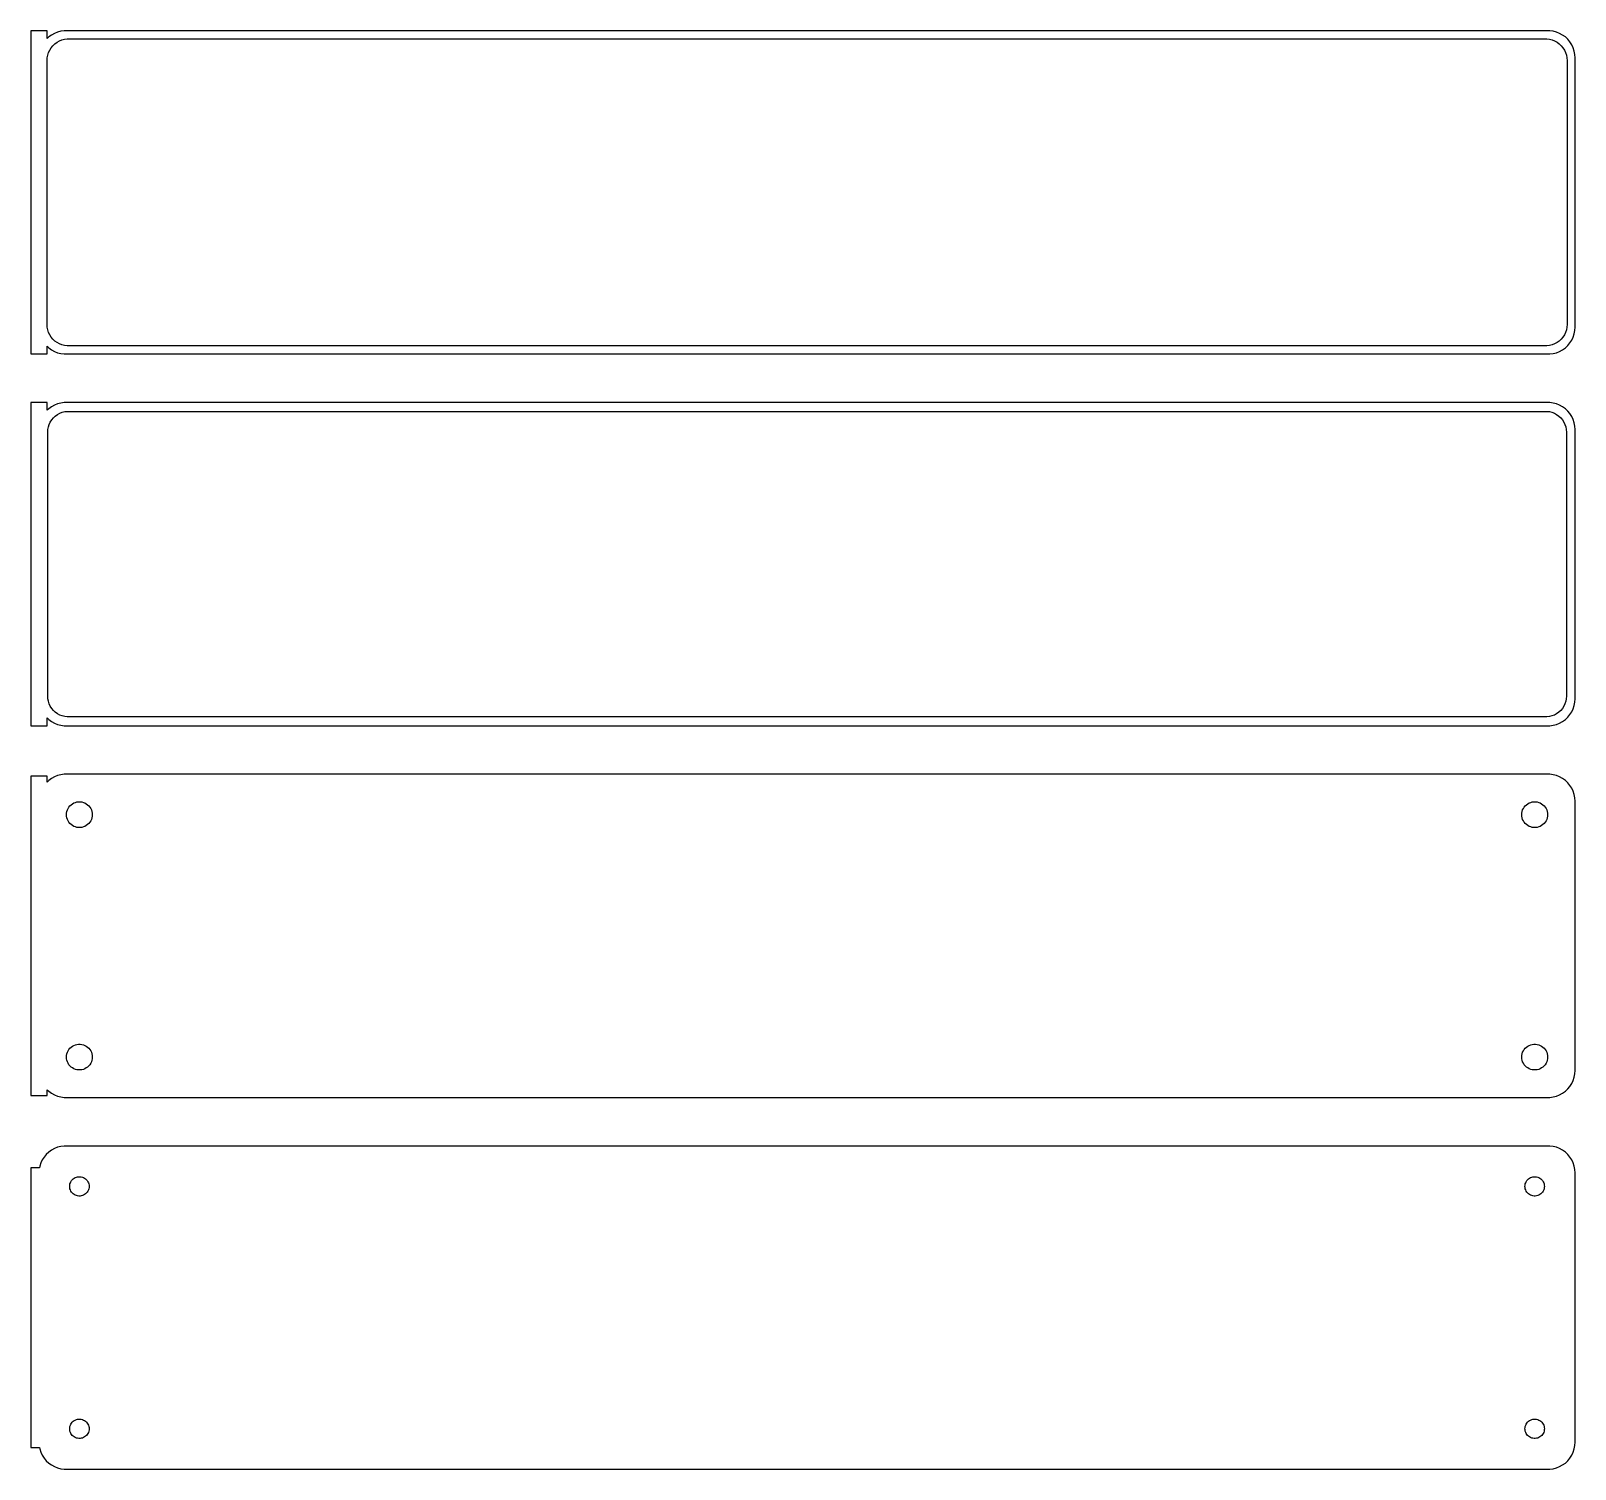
# Model space of a CAD drawing. Header units: metres. Extents: x -144 to 142, y 177 to 444.
import ezdxf

# ---------------------------------------------------------------- set-up
doc = ezdxf.new("R2010")
doc.units = ezdxf.units.M

msp = doc.modelspace()

# ---------------------------------------------------------------- linework, layer by layer
for p, q in [((-141, 443.99), (-144, 443.99)), ((-144, 443.99), (-144, 384.01)), ((-141, 442.559), (-141, 443.99)), ((-140.687, 442.853), (-141, 442.559)), ((-140.179, 443.222), (-140.687, 442.853)), ((-140.236, 440.851), (-139.916, 441.238)), ((-139.629, 443.524), (-140.179, 443.222)), ((-139.916, 441.238), (-139.55, 441.582)), ((-139.045, 443.755), (-139.629, 443.524)), ((-139.55, 441.582), (-139.143, 441.877)), ((-139.143, 441.877), (-138.703, 442.119)), ((-138.437, 443.911), (-139.045, 443.755)), ((-138.703, 442.119), (-138.236, 442.304)), ((-137.814, 443.99), (-138.437, 443.911)), ((-138.236, 442.304), (-137.75, 442.429)), ((137.814, 443.99), (-137.814, 443.99)), ((-137.75, 442.429), (-137.251, 442.492)), ((-137.251, 442.492), (137.251, 442.492)), ((137.251, 442.492), (137.75, 442.429)), ((137.75, 442.429), (138.236, 442.304)), ((138.437, 443.911), (137.814, 443.99)), ((138.236, 442.304), (138.703, 442.119)), ((139.045, 443.755), (138.437, 443.911)), ((138.703, 442.119), (139.143, 441.877)), ((139.629, 443.524), (139.045, 443.755)), ((139.143, 441.877), (139.55, 441.582)), ((139.55, 441.582), (139.916, 441.238)), ((140.179, 443.222), (139.629, 443.524)), ((139.916, 441.238), (140.236, 440.851)), ((140.687, 442.853), (140.179, 443.222)), ((141.145, 442.423), (140.687, 442.853)), ((141.545, 441.939), (141.145, 442.423)), ((141.882, 441.409), (141.545, 441.939)), ((142.149, 440.841), (141.882, 441.409)), ((-141, 438.5), (-140.968, 439.001)), ((-141, 389.5), (-141, 438.5)), ((-140.968, 439.001), (-140.874, 439.495)), ((-140.874, 439.495), (-140.719, 439.972)), ((-140.719, 439.972), (-140.505, 440.427)), ((-140.505, 440.427), (-140.236, 440.851)), ((140.236, 440.851), (140.505, 440.427)), ((140.505, 440.427), (140.719, 439.972)), ((140.719, 439.972), (140.874, 439.495)), ((140.874, 439.495), (140.968, 439.001)), ((140.968, 439.001), (141, 438.5)), ((141, 438.5), (141, 389.5)), ((142.343, 440.243), (142.149, 440.841)), ((142.461, 439.627), (142.343, 440.243)), ((142.5, 439), (142.461, 439.627)), ((142.5, 389), (142.5, 439)), ((-140.968, 388.999), (-141, 389.5)), ((-140.874, 388.505), (-140.968, 388.999)), ((-140.719, 388.028), (-140.874, 388.505)), ((-140.505, 387.573), (-140.719, 388.028)), ((-140.236, 387.149), (-140.505, 387.573)), ((-139.916, 386.762), (-140.236, 387.149)), ((140.236, 387.149), (139.916, 386.762)), ((140.505, 387.573), (140.236, 387.149)), ((140.719, 388.028), (140.505, 387.573)), ((140.874, 388.505), (140.719, 388.028)), ((140.968, 388.999), (140.874, 388.505)), ((141, 389.5), (140.968, 388.999)), ((141.882, 386.591), (142.149, 387.159)), ((142.149, 387.159), (142.343, 387.757)), ((142.343, 387.757), (142.461, 388.373)), ((142.461, 388.373), (142.5, 389)), ((-144, 384.01), (-141, 384.01)), ((-141, 385.441), (-140.687, 385.147)), ((-141, 384.01), (-141, 385.441)), ((-140.687, 385.147), (-140.179, 384.778)), ((-140.179, 384.778), (-139.629, 384.476)), ((-139.55, 386.418), (-139.916, 386.762)), ((-139.629, 384.476), (-139.045, 384.245)), ((-139.143, 386.123), (-139.55, 386.418)), ((-138.703, 385.881), (-139.143, 386.123)), ((-139.045, 384.245), (-138.437, 384.089)), ((-138.236, 385.696), (-138.703, 385.881)), ((-138.437, 384.089), (-137.814, 384.01)), ((-137.75, 385.571), (-138.236, 385.696)), ((-137.814, 384.01), (137.814, 384.01)), ((-137.251, 385.508), (-137.75, 385.571)), ((137.251, 385.508), (-137.251, 385.508)), ((137.75, 385.571), (137.251, 385.508)), ((138.236, 385.696), (137.75, 385.571)), ((137.814, 384.01), (138.437, 384.089)), ((138.703, 385.881), (138.236, 385.696)), ((138.437, 384.089), (139.045, 384.245)), ((139.143, 386.123), (138.703, 385.881)), ((139.045, 384.245), (139.629, 384.476)), ((139.55, 386.418), (139.143, 386.123)), ((139.916, 386.762), (139.55, 386.418)), ((139.629, 384.476), (140.179, 384.778)), ((140.179, 384.778), (140.687, 385.147)), ((140.687, 385.147), (141.145, 385.577)), ((141.145, 385.577), (141.545, 386.061)), ((141.545, 386.061), (141.882, 386.591)), ((-141, 374.99), (-144, 374.99)), ((-144, 374.99), (-144, 315.01)), ((-141, 373.559), (-141, 374.99)), ((-140.687, 373.853), (-141, 373.559)), ((-140.179, 374.222), (-140.687, 373.853)), ((-139.629, 374.524), (-140.179, 374.222)), ((-139.823, 372.151), (-139.469, 372.484)), ((-139.045, 374.755), (-139.629, 374.524)), ((-139.469, 372.484), (-139.075, 372.77)), ((-139.075, 372.77), (-138.649, 373.004)), ((-138.437, 374.911), (-139.045, 374.755)), ((-138.649, 373.004), (-138.197, 373.183)), ((-137.814, 374.99), (-138.437, 374.911)), ((-138.197, 373.183), (-137.726, 373.304)), ((137.814, 374.99), (-137.814, 374.99)), ((-137.726, 373.304), (-137.243, 373.365)), ((-137.243, 373.365), (137.243, 373.365)), ((137.243, 373.365), (137.726, 373.304)), ((137.726, 373.304), (138.197, 373.183)), ((138.437, 374.911), (137.814, 374.99)), ((138.197, 373.183), (138.649, 373.004)), ((139.045, 374.755), (138.437, 374.911)), ((138.649, 373.004), (139.075, 372.77)), ((139.629, 374.524), (139.045, 374.755)), ((139.075, 372.77), (139.469, 372.484)), ((139.469, 372.484), (139.823, 372.151)), ((140.179, 374.222), (139.629, 374.524)), ((140.687, 373.853), (140.179, 374.222)), ((141.145, 373.423), (140.687, 373.853)), ((141.545, 372.939), (141.145, 373.423)), ((141.882, 372.409), (141.545, 372.939)), ((-140.873, 369.5), (-140.842, 369.985)), ((-140.842, 369.985), (-140.751, 370.463)), ((-140.751, 370.463), (-140.601, 370.926)), ((-140.601, 370.926), (-140.394, 371.366)), ((-140.394, 371.366), (-140.133, 371.776)), ((-140.133, 371.776), (-139.823, 372.151)), ((139.823, 372.151), (140.133, 371.776)), ((140.133, 371.776), (140.394, 371.366)), ((140.394, 371.366), (140.601, 370.926)), ((140.601, 370.926), (140.751, 370.463)), ((140.751, 370.463), (140.842, 369.985)), ((140.842, 369.985), (140.873, 369.5)), ((142.149, 371.841), (141.882, 372.409)), ((142.343, 371.243), (142.149, 371.841)), ((142.461, 370.627), (142.343, 371.243)), ((142.5, 370), (142.461, 370.627)), ((142.5, 320), (142.5, 370)), ((-140.873, 320.5), (-140.873, 369.5)), ((140.873, 369.5), (140.873, 320.5)), ((-140.842, 320.015), (-140.873, 320.5)), ((-140.751, 319.537), (-140.842, 320.015)), ((-140.601, 319.074), (-140.751, 319.537)), ((-140.394, 318.634), (-140.601, 319.074)), ((-140.133, 318.224), (-140.394, 318.634)), ((-139.823, 317.849), (-140.133, 318.224)), ((140.133, 318.224), (139.823, 317.849)), ((140.394, 318.634), (140.133, 318.224)), ((140.601, 319.074), (140.394, 318.634)), ((140.751, 319.537), (140.601, 319.074)), ((140.842, 320.015), (140.751, 319.537)), ((140.873, 320.5), (140.842, 320.015)), ((141.882, 317.591), (142.149, 318.159)), ((142.149, 318.159), (142.343, 318.757)), ((142.343, 318.757), (142.461, 319.373)), ((142.461, 319.373), (142.5, 320)), ((-141, 316.441), (-140.687, 316.147)), ((-141, 315.01), (-141, 316.441)), ((-140.687, 316.147), (-140.179, 315.778)), ((-140.179, 315.778), (-139.629, 315.476)), ((-139.469, 317.516), (-139.823, 317.849)), ((-139.629, 315.476), (-139.045, 315.245)), ((-139.075, 317.23), (-139.469, 317.516)), ((-138.649, 316.996), (-139.075, 317.23)), ((-139.045, 315.245), (-138.437, 315.089)), ((-138.197, 316.817), (-138.649, 316.996)), ((-137.726, 316.696), (-138.197, 316.817)), ((-137.243, 316.635), (-137.726, 316.696)), ((137.243, 316.635), (-137.243, 316.635)), ((137.726, 316.696), (137.243, 316.635)), ((138.197, 316.817), (137.726, 316.696)), ((138.649, 316.996), (138.197, 316.817)), ((138.437, 315.089), (139.045, 315.245)), ((139.075, 317.23), (138.649, 316.996)), ((139.045, 315.245), (139.629, 315.476)), ((139.469, 317.516), (139.075, 317.23)), ((139.823, 317.849), (139.469, 317.516)), ((139.629, 315.476), (140.179, 315.778)), ((140.179, 315.778), (140.687, 316.147)), ((140.687, 316.147), (141.145, 316.577)), ((141.145, 316.577), (141.545, 317.061)), ((141.545, 317.061), (141.882, 317.591)), ((-144, 315.01), (-141, 315.01)), ((-138.437, 315.089), (-137.814, 315.01)), ((-137.814, 315.01), (137.814, 315.01)), ((137.814, 315.01), (138.437, 315.089)), ((-141, 305.615), (-144, 305.615)), ((-144, 305.615), (-144, 246.385)), ((-141, 304.559), (-141, 305.615)), ((-140.687, 304.853), (-141, 304.559)), ((-140.179, 305.222), (-140.687, 304.853)), ((-139.629, 305.524), (-140.179, 305.222)), ((-139.045, 305.755), (-139.629, 305.524)), ((-138.437, 305.911), (-139.045, 305.755)), ((-137.814, 305.99), (-138.437, 305.911)), ((137.814, 305.99), (-137.814, 305.99)), ((138.437, 305.911), (137.814, 305.99)), ((139.045, 305.755), (138.437, 305.911)), ((139.629, 305.524), (139.045, 305.755)), ((140.179, 305.222), (139.629, 305.524)), ((140.687, 304.853), (140.179, 305.222)), ((141.145, 304.423), (140.687, 304.853)), ((141.545, 303.939), (141.145, 304.423)), ((141.882, 303.409), (141.545, 303.939)), ((-135.742, 300.783), (-135.45, 300.857)), ((-135.45, 300.857), (-135.151, 300.895)), ((-135.151, 300.895), (-134.849, 300.895)), ((-134.849, 300.895), (-134.55, 300.857)), ((-134.55, 300.857), (-134.258, 300.783)), ((134.258, 300.783), (134.55, 300.857)), ((134.55, 300.857), (134.849, 300.895)), ((134.849, 300.895), (135.151, 300.895)), ((135.151, 300.895), (135.45, 300.857)), ((135.45, 300.857), (135.742, 300.783)), ((142.149, 302.841), (141.882, 303.409)), ((142.343, 302.243), (142.149, 302.841)), ((142.461, 301.627), (142.343, 302.243)), ((142.5, 301), (142.461, 301.627)), ((142.5, 251), (142.5, 301)), ((-137.4, 298.5), (-137.381, 298.801)), ((-137.381, 298.199), (-137.4, 298.5)), ((-137.381, 298.801), (-137.325, 299.097)), ((-137.325, 297.903), (-137.381, 298.199)), ((-137.325, 299.097), (-137.231, 299.383)), ((-137.231, 299.383), (-137.103, 299.656)), ((-137.103, 299.656), (-136.942, 299.911)), ((-136.942, 299.911), (-136.75, 300.143)), ((-136.75, 300.143), (-136.53, 300.349)), ((-136.53, 300.349), (-136.286, 300.526)), ((-136.286, 300.526), (-136.022, 300.672)), ((-136.022, 300.672), (-135.742, 300.783)), ((-134.258, 300.783), (-133.978, 300.672)), ((-133.978, 300.672), (-133.714, 300.526)), ((-133.714, 300.526), (-133.47, 300.349)), ((-133.47, 300.349), (-133.25, 300.143)), ((-133.25, 300.143), (-133.058, 299.911)), ((-133.058, 299.911), (-132.897, 299.656)), ((-132.897, 299.656), (-132.769, 299.383)), ((-132.769, 299.383), (-132.675, 299.097)), ((-132.675, 299.097), (-132.619, 298.801)), ((-132.619, 298.199), (-132.675, 297.903)), ((-132.619, 298.801), (-132.6, 298.5)), ((-132.6, 298.5), (-132.619, 298.199)), ((132.6, 298.5), (132.619, 298.801)), ((132.619, 298.199), (132.6, 298.5)), ((132.619, 298.801), (132.675, 299.097)), ((132.675, 297.903), (132.619, 298.199)), ((132.675, 299.097), (132.769, 299.383)), ((132.769, 299.383), (132.897, 299.656)), ((132.897, 299.656), (133.058, 299.911)), ((133.058, 299.911), (133.25, 300.143)), ((133.25, 300.143), (133.47, 300.349)), ((133.47, 300.349), (133.714, 300.526)), ((133.714, 300.526), (133.978, 300.672)), ((133.978, 300.672), (134.258, 300.783)), ((135.742, 300.783), (136.022, 300.672)), ((136.022, 300.672), (136.286, 300.526)), ((136.286, 300.526), (136.53, 300.349)), ((136.53, 300.349), (136.75, 300.143)), ((136.75, 300.143), (136.942, 299.911)), ((136.942, 299.911), (137.103, 299.656)), ((137.103, 299.656), (137.231, 299.383)), ((137.231, 299.383), (137.325, 299.097)), ((137.325, 299.097), (137.381, 298.801)), ((137.381, 298.199), (137.325, 297.903)), ((137.381, 298.801), (137.4, 298.5)), ((137.4, 298.5), (137.381, 298.199)), ((-137.231, 297.617), (-137.325, 297.903)), ((-137.103, 297.344), (-137.231, 297.617)), ((-136.942, 297.089), (-137.103, 297.344)), ((-136.75, 296.857), (-136.942, 297.089)), ((-136.53, 296.651), (-136.75, 296.857)), ((-136.286, 296.474), (-136.53, 296.651)), ((-136.022, 296.328), (-136.286, 296.474)), ((-135.742, 296.217), (-136.022, 296.328)), ((-135.45, 296.143), (-135.742, 296.217)), ((-135.151, 296.105), (-135.45, 296.143)), ((-134.849, 296.105), (-135.151, 296.105)), ((-134.55, 296.143), (-134.849, 296.105)), ((-134.258, 296.217), (-134.55, 296.143)), ((-133.978, 296.328), (-134.258, 296.217)), ((-133.714, 296.474), (-133.978, 296.328)), ((-133.47, 296.651), (-133.714, 296.474)), ((-133.25, 296.857), (-133.47, 296.651)), ((-133.058, 297.089), (-133.25, 296.857)), ((-132.897, 297.344), (-133.058, 297.089)), ((-132.769, 297.617), (-132.897, 297.344)), ((-132.675, 297.903), (-132.769, 297.617)), ((132.769, 297.617), (132.675, 297.903)), ((132.897, 297.344), (132.769, 297.617)), ((133.058, 297.089), (132.897, 297.344)), ((133.25, 296.857), (133.058, 297.089)), ((133.47, 296.651), (133.25, 296.857)), ((133.714, 296.474), (133.47, 296.651)), ((133.978, 296.328), (133.714, 296.474)), ((134.258, 296.217), (133.978, 296.328)), ((134.55, 296.143), (134.258, 296.217)), ((134.849, 296.105), (134.55, 296.143)), ((135.151, 296.105), (134.849, 296.105)), ((135.45, 296.143), (135.151, 296.105)), ((135.742, 296.217), (135.45, 296.143)), ((136.022, 296.328), (135.742, 296.217)), ((136.286, 296.474), (136.022, 296.328)), ((136.53, 296.651), (136.286, 296.474)), ((136.75, 296.857), (136.53, 296.651)), ((136.942, 297.089), (136.75, 296.857)), ((137.103, 297.344), (136.942, 297.089)), ((137.231, 297.617), (137.103, 297.344)), ((137.325, 297.903), (137.231, 297.617)), ((-136.942, 254.911), (-136.75, 255.143)), ((-136.75, 255.143), (-136.53, 255.349)), ((-136.53, 255.349), (-136.286, 255.526)), ((-136.286, 255.526), (-136.022, 255.672)), ((-136.022, 255.672), (-135.742, 255.783)), ((-135.742, 255.783), (-135.45, 255.857)), ((-135.45, 255.857), (-135.151, 255.895)), ((-135.151, 255.895), (-134.849, 255.895)), ((-134.849, 255.895), (-134.55, 255.857)), ((-134.55, 255.857), (-134.258, 255.783)), ((-134.258, 255.783), (-133.978, 255.672)), ((-133.978, 255.672), (-133.714, 255.526)), ((-133.714, 255.526), (-133.47, 255.349)), ((-133.47, 255.349), (-133.25, 255.143)), ((-133.25, 255.143), (-133.058, 254.911)), ((133.058, 254.911), (133.25, 255.143)), ((133.25, 255.143), (133.47, 255.349)), ((133.47, 255.349), (133.714, 255.526)), ((133.714, 255.526), (133.978, 255.672)), ((133.978, 255.672), (134.258, 255.783)), ((134.258, 255.783), (134.55, 255.857)), ((134.55, 255.857), (134.849, 255.895)), ((134.849, 255.895), (135.151, 255.895)), ((135.151, 255.895), (135.45, 255.857)), ((135.45, 255.857), (135.742, 255.783)), ((135.742, 255.783), (136.022, 255.672)), ((136.022, 255.672), (136.286, 255.526)), ((136.286, 255.526), (136.53, 255.349)), ((136.53, 255.349), (136.75, 255.143)), ((136.75, 255.143), (136.942, 254.911)), ((-137.4, 253.5), (-137.381, 253.801)), ((-137.381, 253.199), (-137.4, 253.5)), ((-137.381, 253.801), (-137.325, 254.097)), ((-137.325, 252.903), (-137.381, 253.199)), ((-137.325, 254.097), (-137.231, 254.383)), ((-137.231, 252.617), (-137.325, 252.903)), ((-137.231, 254.383), (-137.103, 254.656)), ((-137.103, 252.344), (-137.231, 252.617)), ((-137.103, 254.656), (-136.942, 254.911)), ((-136.942, 252.089), (-137.103, 252.344)), ((-133.058, 254.911), (-132.897, 254.656)), ((-132.897, 252.344), (-133.058, 252.089)), ((-132.897, 254.656), (-132.769, 254.383)), ((-132.769, 252.617), (-132.897, 252.344)), ((-132.769, 254.383), (-132.675, 254.097)), ((-132.675, 252.903), (-132.769, 252.617)), ((-132.675, 254.097), (-132.619, 253.801)), ((-132.619, 253.199), (-132.675, 252.903)), ((-132.619, 253.801), (-132.6, 253.5)), ((-132.6, 253.5), (-132.619, 253.199)), ((132.6, 253.5), (132.619, 253.801)), ((132.619, 253.199), (132.6, 253.5)), ((132.619, 253.801), (132.675, 254.097)), ((132.675, 252.903), (132.619, 253.199)), ((132.675, 254.097), (132.769, 254.383)), ((132.769, 252.617), (132.675, 252.903)), ((132.769, 254.383), (132.897, 254.656)), ((132.897, 252.344), (132.769, 252.617)), ((132.897, 254.656), (133.058, 254.911)), ((133.058, 252.089), (132.897, 252.344)), ((136.942, 254.911), (137.103, 254.656)), ((137.103, 252.344), (136.942, 252.089)), ((137.103, 254.656), (137.231, 254.383)), ((137.231, 252.617), (137.103, 252.344)), ((137.231, 254.383), (137.325, 254.097)), ((137.325, 252.903), (137.231, 252.617)), ((137.325, 254.097), (137.381, 253.801)), ((137.381, 253.199), (137.325, 252.903)), ((137.381, 253.801), (137.4, 253.5)), ((137.4, 253.5), (137.381, 253.199)), ((-136.75, 251.857), (-136.942, 252.089)), ((-136.53, 251.651), (-136.75, 251.857)), ((-136.286, 251.474), (-136.53, 251.651)), ((-136.022, 251.328), (-136.286, 251.474)), ((-135.742, 251.217), (-136.022, 251.328)), ((-135.45, 251.143), (-135.742, 251.217)), ((-135.151, 251.105), (-135.45, 251.143)), ((-134.849, 251.105), (-135.151, 251.105)), ((-134.55, 251.143), (-134.849, 251.105)), ((-134.258, 251.217), (-134.55, 251.143)), ((-133.978, 251.328), (-134.258, 251.217)), ((-133.714, 251.474), (-133.978, 251.328)), ((-133.47, 251.651), (-133.714, 251.474)), ((-133.25, 251.857), (-133.47, 251.651)), ((-133.058, 252.089), (-133.25, 251.857)), ((133.25, 251.857), (133.058, 252.089)), ((133.47, 251.651), (133.25, 251.857)), ((133.714, 251.474), (133.47, 251.651)), ((133.978, 251.328), (133.714, 251.474)), ((134.258, 251.217), (133.978, 251.328)), ((134.55, 251.143), (134.258, 251.217)), ((134.849, 251.105), (134.55, 251.143)), ((135.151, 251.105), (134.849, 251.105)), ((135.45, 251.143), (135.151, 251.105)), ((135.742, 251.217), (135.45, 251.143)), ((136.022, 251.328), (135.742, 251.217)), ((136.286, 251.474), (136.022, 251.328)), ((136.53, 251.651), (136.286, 251.474)), ((136.75, 251.857), (136.53, 251.651)), ((136.942, 252.089), (136.75, 251.857)), ((142.149, 249.159), (142.343, 249.757)), ((142.343, 249.757), (142.461, 250.373)), ((142.461, 250.373), (142.5, 251)), ((-141, 246.385), (-141, 247.441)), ((-141, 247.441), (-140.687, 247.147)), ((-140.687, 247.147), (-140.179, 246.778)), ((-140.179, 246.778), (-139.629, 246.476)), ((-139.629, 246.476), (-139.045, 246.245)), ((139.045, 246.245), (139.629, 246.476)), ((139.629, 246.476), (140.179, 246.778)), ((140.179, 246.778), (140.687, 247.147)), ((140.687, 247.147), (141.145, 247.577)), ((141.145, 247.577), (141.545, 248.061)), ((141.545, 248.061), (141.882, 248.591)), ((141.882, 248.591), (142.149, 249.159)), ((-144, 246.385), (-141, 246.385)), ((-139.045, 246.245), (-138.437, 246.089)), ((-138.437, 246.089), (-137.814, 246.01)), ((-137.814, 246.01), (137.814, 246.01)), ((137.814, 246.01), (138.437, 246.089)), ((138.437, 246.089), (139.045, 246.245)), ((-141.545, 234.939), (-141.882, 234.409)), ((-141.145, 235.423), (-141.545, 234.939)), ((-140.687, 235.853), (-141.145, 235.423)), ((-140.179, 236.222), (-140.687, 235.853)), ((-139.629, 236.524), (-140.179, 236.222)), ((-139.045, 236.755), (-139.629, 236.524)), ((-138.437, 236.911), (-139.045, 236.755)), ((-137.814, 236.99), (-138.437, 236.911)), ((137.814, 236.99), (-137.814, 236.99)), ((138.437, 236.911), (137.814, 236.99)), ((139.045, 236.755), (138.437, 236.911)), ((139.629, 236.524), (139.045, 236.755)), ((140.179, 236.222), (139.629, 236.524)), ((140.687, 235.853), (140.179, 236.222)), ((141.145, 235.423), (140.687, 235.853)), ((141.545, 234.939), (141.145, 235.423)), ((141.882, 234.409), (141.545, 234.939)), ((-142.4, 232.944), (-144, 232.944)), ((-144, 232.944), (-144, 181.056)), ((-142.343, 233.243), (-142.4, 232.944)), ((-142.149, 233.841), (-142.343, 233.243)), ((-141.882, 234.409), (-142.149, 233.841)), ((142.149, 233.841), (141.882, 234.409)), ((142.343, 233.243), (142.149, 233.841)), ((142.461, 232.627), (142.343, 233.243)), ((142.5, 232), (142.461, 232.627)), ((-136.8, 229.5), (-136.786, 229.726)), ((-136.786, 229.274), (-136.8, 229.5)), ((-136.786, 229.726), (-136.743, 229.948)), ((-136.743, 229.052), (-136.786, 229.274)), ((-136.743, 229.948), (-136.674, 230.163)), ((-136.674, 230.163), (-136.577, 230.367)), ((-136.577, 230.367), (-136.456, 230.558)), ((-136.456, 230.558), (-136.312, 230.732)), ((-136.312, 230.732), (-136.147, 230.887)), ((-136.147, 230.887), (-135.964, 231.02)), ((-135.964, 231.02), (-135.766, 231.129)), ((-135.766, 231.129), (-135.556, 231.212)), ((-135.556, 231.212), (-135.337, 231.268)), ((-135.337, 231.268), (-135.113, 231.296)), ((-135.113, 231.296), (-134.887, 231.296)), ((-134.887, 231.296), (-134.663, 231.268)), ((-134.663, 231.268), (-134.444, 231.212)), ((-134.444, 231.212), (-134.234, 231.129)), ((-134.234, 231.129), (-134.036, 231.02)), ((-134.036, 231.02), (-133.853, 230.887)), ((-133.853, 230.887), (-133.688, 230.732)), ((-133.688, 230.732), (-133.544, 230.558)), ((-133.544, 230.558), (-133.423, 230.367)), ((-133.423, 230.367), (-133.326, 230.163)), ((-133.326, 230.163), (-133.257, 229.948)), ((-133.257, 229.948), (-133.214, 229.726)), ((-133.214, 229.274), (-133.257, 229.052)), ((-133.214, 229.726), (-133.2, 229.5)), ((-133.2, 229.5), (-133.214, 229.274)), ((133.2, 229.5), (133.214, 229.726)), ((133.214, 229.274), (133.2, 229.5)), ((133.214, 229.726), (133.257, 229.948)), ((133.257, 229.052), (133.214, 229.274)), ((133.257, 229.948), (133.326, 230.163)), ((133.326, 230.163), (133.423, 230.367)), ((133.423, 230.367), (133.544, 230.558)), ((133.544, 230.558), (133.688, 230.732)), ((133.688, 230.732), (133.853, 230.887)), ((133.853, 230.887), (134.036, 231.02)), ((134.036, 231.02), (134.234, 231.129)), ((134.234, 231.129), (134.444, 231.212)), ((134.444, 231.212), (134.663, 231.268)), ((134.663, 231.268), (134.887, 231.296)), ((134.887, 231.296), (135.113, 231.296)), ((135.113, 231.296), (135.337, 231.268)), ((135.337, 231.268), (135.556, 231.212)), ((135.556, 231.212), (135.766, 231.129)), ((135.766, 231.129), (135.964, 231.02)), ((135.964, 231.02), (136.147, 230.887)), ((136.147, 230.887), (136.312, 230.732)), ((136.312, 230.732), (136.456, 230.558)), ((136.456, 230.558), (136.577, 230.367)), ((136.577, 230.367), (136.674, 230.163)), ((136.674, 230.163), (136.743, 229.948)), ((136.743, 229.948), (136.786, 229.726)), ((136.786, 229.274), (136.743, 229.052)), ((136.786, 229.726), (136.8, 229.5)), ((136.8, 229.5), (136.786, 229.274)), ((142.5, 182), (142.5, 232)), ((-136.674, 228.837), (-136.743, 229.052)), ((-136.577, 228.633), (-136.674, 228.837)), ((-136.456, 228.442), (-136.577, 228.633)), ((-136.312, 228.268), (-136.456, 228.442)), ((-136.147, 228.113), (-136.312, 228.268)), ((-135.964, 227.98), (-136.147, 228.113)), ((-135.766, 227.871), (-135.964, 227.98)), ((-135.556, 227.788), (-135.766, 227.871)), ((-135.337, 227.732), (-135.556, 227.788)), ((-135.113, 227.704), (-135.337, 227.732)), ((-134.887, 227.704), (-135.113, 227.704)), ((-134.663, 227.732), (-134.887, 227.704)), ((-134.444, 227.788), (-134.663, 227.732)), ((-134.234, 227.871), (-134.444, 227.788)), ((-134.036, 227.98), (-134.234, 227.871)), ((-133.853, 228.113), (-134.036, 227.98)), ((-133.688, 228.268), (-133.853, 228.113)), ((-133.544, 228.442), (-133.688, 228.268)), ((-133.423, 228.633), (-133.544, 228.442)), ((-133.326, 228.837), (-133.423, 228.633)), ((-133.257, 229.052), (-133.326, 228.837)), ((133.326, 228.837), (133.257, 229.052)), ((133.423, 228.633), (133.326, 228.837)), ((133.544, 228.442), (133.423, 228.633)), ((133.688, 228.268), (133.544, 228.442)), ((133.853, 228.113), (133.688, 228.268)), ((134.036, 227.98), (133.853, 228.113)), ((134.234, 227.871), (134.036, 227.98)), ((134.444, 227.788), (134.234, 227.871)), ((134.663, 227.732), (134.444, 227.788)), ((134.887, 227.704), (134.663, 227.732)), ((135.113, 227.704), (134.887, 227.704)), ((135.337, 227.732), (135.113, 227.704)), ((135.556, 227.788), (135.337, 227.732)), ((135.766, 227.871), (135.556, 227.788)), ((135.964, 227.98), (135.766, 227.871)), ((136.147, 228.113), (135.964, 227.98)), ((136.312, 228.268), (136.147, 228.113)), ((136.456, 228.442), (136.312, 228.268)), ((136.577, 228.633), (136.456, 228.442)), ((136.674, 228.837), (136.577, 228.633)), ((136.743, 229.052), (136.674, 228.837)), ((-135.556, 186.212), (-135.337, 186.268)), ((-135.337, 186.268), (-135.113, 186.296)), ((-135.113, 186.296), (-134.887, 186.296)), ((-134.887, 186.296), (-134.663, 186.268)), ((-134.663, 186.268), (-134.444, 186.212)), ((134.444, 186.212), (134.663, 186.268)), ((134.663, 186.268), (134.887, 186.296)), ((134.887, 186.296), (135.113, 186.296)), ((135.113, 186.296), (135.337, 186.268)), ((135.337, 186.268), (135.556, 186.212)), ((-136.8, 184.5), (-136.786, 184.726)), ((-136.786, 184.274), (-136.8, 184.5)), ((-136.786, 184.726), (-136.743, 184.948)), ((-136.743, 184.052), (-136.786, 184.274)), ((-136.743, 184.948), (-136.674, 185.163)), ((-136.674, 183.837), (-136.743, 184.052)), ((-136.674, 185.163), (-136.577, 185.367)), ((-136.577, 183.633), (-136.674, 183.837)), ((-136.577, 185.367), (-136.456, 185.558)), ((-136.456, 183.442), (-136.577, 183.633)), ((-136.456, 185.558), (-136.312, 185.732)), ((-136.312, 183.268), (-136.456, 183.442)), ((-136.312, 185.732), (-136.147, 185.887)), ((-136.147, 185.887), (-135.964, 186.02)), ((-135.964, 186.02), (-135.766, 186.129)), ((-135.766, 186.129), (-135.556, 186.212)), ((-134.444, 186.212), (-134.234, 186.129)), ((-134.234, 186.129), (-134.036, 186.02)), ((-134.036, 186.02), (-133.853, 185.887)), ((-133.853, 185.887), (-133.688, 185.732)), ((-133.688, 185.732), (-133.544, 185.558)), ((-133.544, 183.442), (-133.688, 183.268)), ((-133.544, 185.558), (-133.423, 185.367)), ((-133.423, 183.633), (-133.544, 183.442)), ((-133.423, 185.367), (-133.326, 185.163)), ((-133.326, 183.837), (-133.423, 183.633)), ((-133.326, 185.163), (-133.257, 184.948)), ((-133.257, 184.052), (-133.326, 183.837)), ((-133.257, 184.948), (-133.214, 184.726)), ((-133.214, 184.274), (-133.257, 184.052)), ((-133.214, 184.726), (-133.2, 184.5)), ((-133.2, 184.5), (-133.214, 184.274)), ((133.2, 184.5), (133.214, 184.726)), ((133.214, 184.274), (133.2, 184.5)), ((133.214, 184.726), (133.257, 184.948)), ((133.257, 184.052), (133.214, 184.274)), ((133.257, 184.948), (133.326, 185.163)), ((133.326, 183.837), (133.257, 184.052)), ((133.326, 185.163), (133.423, 185.367)), ((133.423, 183.633), (133.326, 183.837)), ((133.423, 185.367), (133.544, 185.558)), ((133.544, 183.442), (133.423, 183.633)), ((133.544, 185.558), (133.688, 185.732)), ((133.688, 183.268), (133.544, 183.442)), ((133.688, 185.732), (133.853, 185.887)), ((133.853, 185.887), (134.036, 186.02)), ((134.036, 186.02), (134.234, 186.129)), ((134.234, 186.129), (134.444, 186.212)), ((135.556, 186.212), (135.766, 186.129)), ((135.766, 186.129), (135.964, 186.02)), ((135.964, 186.02), (136.147, 185.887)), ((136.147, 185.887), (136.312, 185.732)), ((136.312, 185.732), (136.456, 185.558)), ((136.456, 183.442), (136.312, 183.268)), ((136.456, 185.558), (136.577, 185.367)), ((136.577, 183.633), (136.456, 183.442)), ((136.577, 185.367), (136.674, 185.163)), ((136.674, 183.837), (136.577, 183.633)), ((136.674, 185.163), (136.743, 184.948)), ((136.743, 184.052), (136.674, 183.837)), ((136.743, 184.948), (136.786, 184.726)), ((136.786, 184.274), (136.743, 184.052)), ((136.786, 184.726), (136.8, 184.5)), ((136.8, 184.5), (136.786, 184.274)), ((-144, 181.056), (-142.4, 181.056)), ((-142.4, 181.056), (-142.343, 180.757)), ((-142.343, 180.757), (-142.149, 180.159)), ((-136.147, 183.113), (-136.312, 183.268)), ((-135.964, 182.98), (-136.147, 183.113)), ((-135.766, 182.871), (-135.964, 182.98)), ((-135.556, 182.788), (-135.766, 182.871)), ((-135.337, 182.732), (-135.556, 182.788)), ((-135.113, 182.704), (-135.337, 182.732)), ((-134.887, 182.704), (-135.113, 182.704)), ((-134.663, 182.732), (-134.887, 182.704)), ((-134.444, 182.788), (-134.663, 182.732)), ((-134.234, 182.871), (-134.444, 182.788)), ((-134.036, 182.98), (-134.234, 182.871)), ((-133.853, 183.113), (-134.036, 182.98)), ((-133.688, 183.268), (-133.853, 183.113)), ((133.853, 183.113), (133.688, 183.268)), ((134.036, 182.98), (133.853, 183.113)), ((134.234, 182.871), (134.036, 182.98)), ((134.444, 182.788), (134.234, 182.871)), ((134.663, 182.732), (134.444, 182.788)), ((134.887, 182.704), (134.663, 182.732)), ((135.113, 182.704), (134.887, 182.704)), ((135.337, 182.732), (135.113, 182.704)), ((135.556, 182.788), (135.337, 182.732)), ((135.766, 182.871), (135.556, 182.788)), ((135.964, 182.98), (135.766, 182.871)), ((136.147, 183.113), (135.964, 182.98)), ((136.312, 183.268), (136.147, 183.113)), ((142.149, 180.159), (142.343, 180.757)), ((142.343, 180.757), (142.461, 181.373)), ((142.461, 181.373), (142.5, 182)), ((-142.149, 180.159), (-141.882, 179.591)), ((-141.882, 179.591), (-141.545, 179.061)), ((-141.545, 179.061), (-141.145, 178.577)), ((-141.145, 178.577), (-140.687, 178.147)), ((-140.687, 178.147), (-140.179, 177.778)), ((-140.179, 177.778), (-139.629, 177.476)), ((139.629, 177.476), (140.179, 177.778)), ((140.179, 177.778), (140.687, 178.147)), ((140.687, 178.147), (141.145, 178.577)), ((141.145, 178.577), (141.545, 179.061)), ((141.545, 179.061), (141.882, 179.591)), ((141.882, 179.591), (142.149, 180.159)), ((-139.629, 177.476), (-139.045, 177.245)), ((-139.045, 177.245), (-138.437, 177.089)), ((-138.437, 177.089), (-137.814, 177.01)), ((-137.814, 177.01), (137.814, 177.01)), ((137.814, 177.01), (138.437, 177.089)), ((138.437, 177.089), (139.045, 177.245)), ((139.045, 177.245), (139.629, 177.476))]:
    msp.add_line(p, q)

doc.saveas('drawing.dxf')
